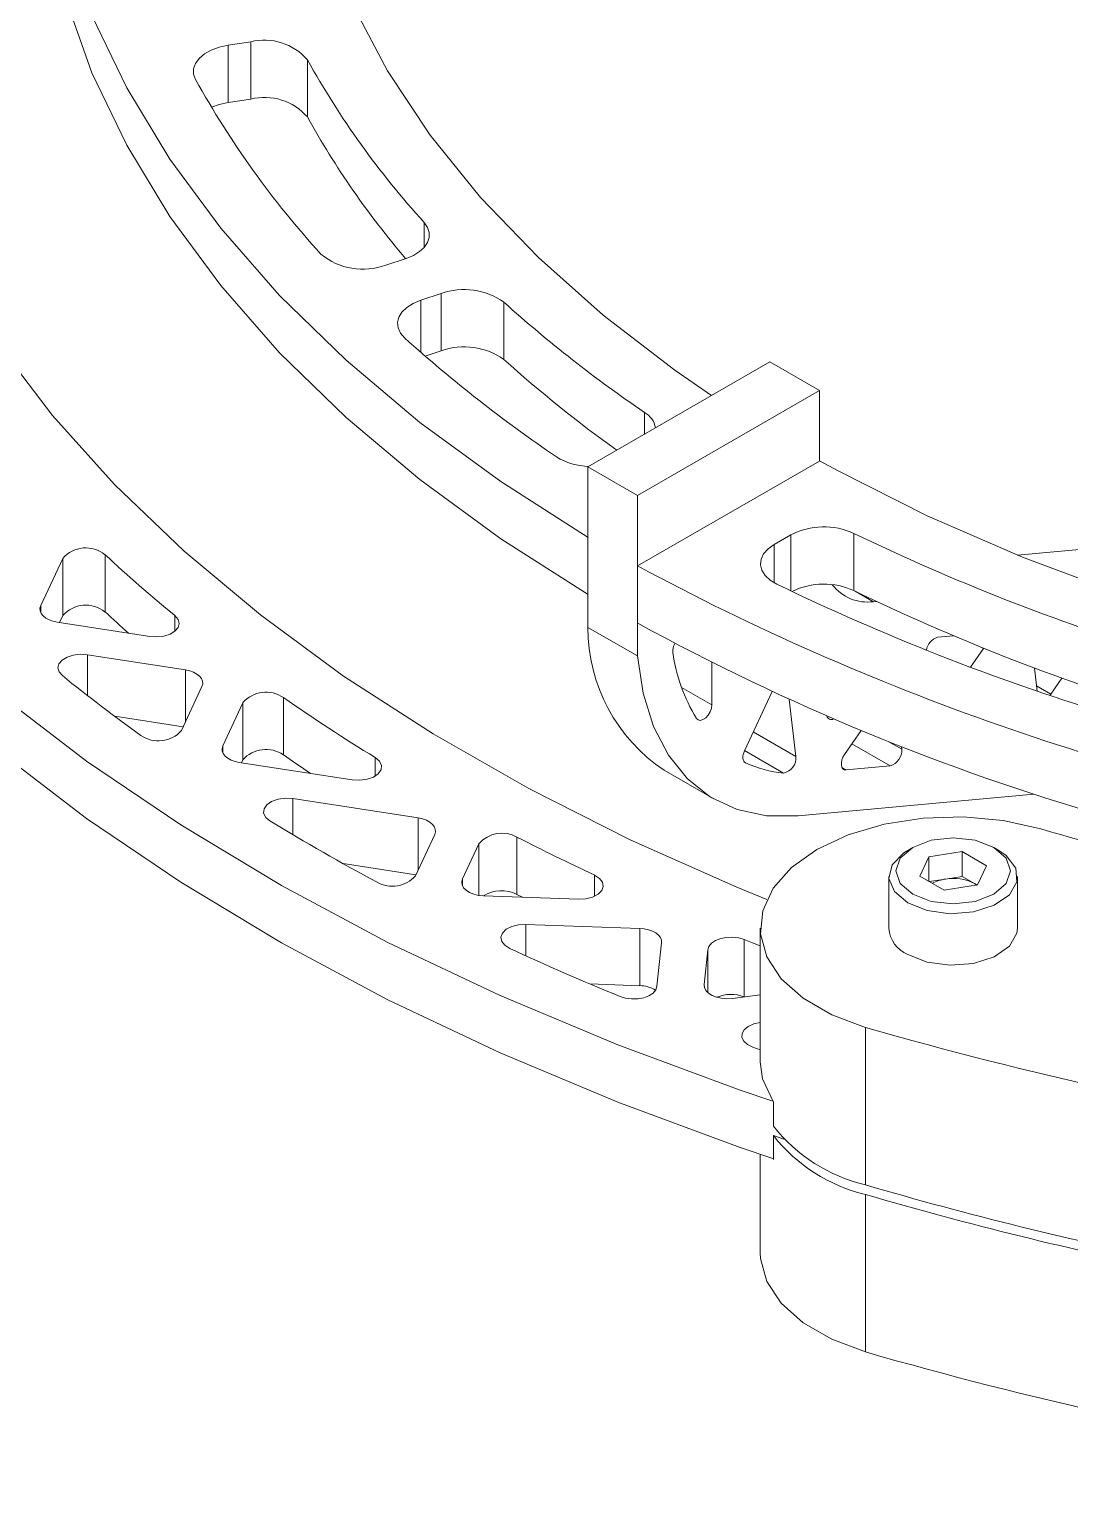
# Model space of a CAD drawing. Header units: millimetres. Extents: x 23 to 173, y 12 to 89.
# Drawn here: x 55.06 to 77.3, y 11.63 to 43.23 of the extents above; entities that cross this region are included whole.
import ezdxf

# ---------------------------------------------------------------- set-up
doc = ezdxf.new("R2010")
doc.units = ezdxf.units.MM

msp = doc.modelspace()

# ---------------------------------------------------------------- linework, layer by layer
at = {"color": 7, "linetype": 'Continuous', "lineweight": 15}
for p, q in [((59.788, 42.967), (59.304, 42.892)), ((59.304, 41.667), (59.304, 42.892)), ((59.788, 41.742), (59.788, 42.967)), ((61, 41.359), (61, 42.583)), ((59.788, 41.742), (59.304, 41.667)), ((63.111, 38.335), (62.677, 38.191)), ((63.861, 37.585), (63.427, 37.441)), ((63.861, 36.361), (63.861, 37.585)), ((65.203, 36.171), (65.203, 37.396)), ((63.861, 36.361), (63.518, 36.246)), ((66.998, 33.878), (70.887, 36.123)), ((71.948, 35.511), (70.887, 36.123)), ((68.058, 33.266), (71.948, 35.511)), ((71.948, 35.511), (71.948, 34.001)), ((66.998, 30.446), (66.998, 33.878)), ((68.058, 33.266), (66.998, 33.878)), ((71.948, 34.001), (70.003, 32.878)), ((68.058, 29.834), (68.058, 33.266)), ((76.188, 31.988), (89.272, 33.192)), ((70.003, 32.878), (68.063, 31.758)), ((71.336, 32.423), (70.982, 32.218)), ((72.689, 31.231), (72.689, 32.456)), ((55.767, 31.921), (55.298, 30.91)), ((55.767, 30.696), (55.767, 31.921)), ((56.674, 30.774), (56.674, 31.999)), ((68.063, 31.758), (68.063, 30.533)), ((73.104, 30.994), (73.17, 31)), ((55.767, 30.696), (55.699, 30.55)), ((55.651, 30.557), (57.629, 30.251)), ((68.058, 29.834), (66.998, 30.446)), ((74.476, 30.234), (74.815, 30.266)), ((56.296, 29.86), (58.391, 29.535)), ((75.456, 29.992), (75.181, 29.593)), ((75.461, 30), (75.456, 29.992)), ((69.652, 28.787), (69.652, 29.693)), ((76.608, 29.083), (76.551, 29.576)), ((58.745, 29.182), (58.309, 28.242)), ((77.137, 29.361), (76.901, 29.018)), ((59.619, 28.835), (59.191, 27.912)), ((59.619, 27.611), (59.619, 28.835)), ((60.487, 27.72), (60.487, 28.945)), ((70.94, 29.071), (70.348, 27.807)), ((71.446, 27.684), (71.303, 28.905)), ((76.88, 28.991), (76.901, 29.018)), ((56.879, 28.545), (58.344, 28.318)), ((72.841, 28.241), (72.487, 27.726)), ((73.71, 27.839), (73.704, 27.895)), ((59.544, 27.559), (61.958, 27.185)), ((59.619, 27.611), (59.592, 27.552)), ((68.629, 27.389), (69.69, 26.776)), ((73.466, 27.484), (72.525, 27.398)), ((76.537, 26.881), (71.498, 26.418)), ((60.692, 26.784), (63.369, 26.37)), ((63.722, 26.016), (63.312, 25.133)), ((65.482, 24.736), (65.482, 25.961)), ((64.666, 25.82), (64.317, 25.067)), ((73.944, 25.738), (73.838, 25.677)), ((74.288, 25.54), (75.002, 25.65)), ((75.525, 25.349), (75.002, 25.65)), ((75.002, 25.12), (75.002, 25.65)), ((75.783, 25.677), (75.677, 25.738)), ((61.765, 25.393), (63.321, 25.152)), ((74.097, 25.128), (74.288, 25.54)), ((74.288, 25.017), (74.288, 25.54)), ((75.333, 24.937), (75.525, 25.349)), ((73.436, 25.116), (73.436, 24.013)), ((74.097, 25.128), (74.62, 24.826)), ((74.3, 25.011), (74.645, 25.064)), ((74.645, 25.064), (75.002, 25.12)), ((75.263, 24.969), (75.002, 25.12)), ((75.317, 24.934), (75.263, 24.969)), ((75.322, 24.935), (75.263, 24.969)), ((76.186, 24.013), (76.186, 25.116)), ((64.77, 24.704), (66.798, 24.633)), ((65.482, 24.736), (65.6, 24.675)), ((75.333, 24.937), (74.62, 24.826)), ((65.67, 24.094), (68.106, 24.009)), ((68.106, 22.784), (68.106, 24.009)), ((68.575, 23.703), (68.476, 22.77)), ((70.341, 22.547), (70.341, 23.772)), ((70.686, 24.013), (70.686, 21.156)), ((69.56, 23.551), (69.483, 22.811)), ((67.041, 22.822), (68.106, 22.784)), ((70.088, 22.512), (70.686, 22.586)), ((70.684, 21.996), (70.686, 21.996)), ((72.938, 21.892), (72.938, 18.523)), ((70.528, 21.467), (70.684, 21.412)), ((70.967, 19.782), (70.967, 20.292)), ((70.967, 19.577), (71.191, 19.503)), ((70.967, 19.577), (70.967, 19.067)), ((70.686, 19.178), (70.686, 17.073)), ((72.938, 14.951), (72.938, 18.319))]:
    msp.add_line(p, q, dxfattribs=at)
at = {"color": 8, "linetype": 'Continuous', "lineweight": 15}
for p, q in [((63.498, 38.569), (63.498, 39.101)), ((63.427, 36.325), (63.427, 37.441)), ((68.211, 34.579), (68.211, 35.041)), ((71.336, 31.227), (71.336, 32.423)), ((70.982, 31.402), (70.982, 32.218)), ((73.104, 30.994), (72.717, 31.217)), ((55.298, 30.761), (55.298, 30.91)), ((58.168, 30.364), (58.168, 30.696)), ((75.456, 29.992), (75.403, 30.023)), ((56.296, 28.989), (56.296, 29.86)), ((58.391, 28.42), (58.391, 29.535)), ((69.652, 28.787), (69.003, 29.162)), ((76.901, 29.018), (76.595, 29.195)), ((71.446, 27.684), (70.536, 28.209)), ((59.191, 27.763), (59.191, 27.912)), ((71.181, 27.329), (70.349, 27.81)), ((73.466, 27.484), (72.646, 27.958)), ((73.71, 27.839), (73.42, 28.006)), ((62.452, 27.266), (62.452, 27.662)), ((70.372, 27.548), (70.359, 27.555)), ((72.525, 27.398), (72.431, 27.452)), ((60.692, 26.01), (60.692, 26.784)), ((63.369, 25.254), (63.369, 26.37)), ((64.666, 24.714), (64.666, 25.82)), ((64.317, 24.918), (64.317, 25.067)), ((67.143, 24.697), (67.143, 25.146)), ((65.67, 23.424), (65.67, 24.094)), ((69.56, 22.638), (69.56, 23.551)), ((69.483, 22.776), (69.483, 22.811)), ((70.684, 21.412), (70.684, 21.996))]:
    msp.add_line(p, q, dxfattribs=at)
at = {"color": 7, "linetype": 'Continuous', "lineweight": 15, "flags": 128}
for points in [[(55.227, 47.981), (55.255, 47.083), (55.451, 45.478), (55.831, 43.883), (56.393, 42.306), (57.136, 40.754), (58.055, 39.234), (59.147, 37.753), (60.407, 36.317), (61.829, 34.932), (63.407, 33.605), (65.134, 32.341), (67.003, 31.146)], [(61.97, 43.753), (62.715, 42.346), (63.628, 40.973), (64.705, 39.64), (65.94, 38.354), (67.328, 37.12), (68.861, 35.946), (69.644, 35.406)], [(56.393, 43.531), (57.136, 41.979), (58.055, 40.459), (59.147, 38.978), (60.407, 37.541), (61.829, 36.157), (63.407, 34.829), (65.134, 33.565), (67.003, 32.37)], [(58.609, 42.16), (58.568, 42.274), (58.568, 42.391), (58.607, 42.505), (58.686, 42.612), (58.8, 42.708), (58.945, 42.788), (59.116, 42.851), (59.304, 42.892)], [(58.95, 41.566), (59.116, 41.626), (59.304, 41.667)], [(52.553, 39.642), (53.383, 38.052), (54.384, 36.494), (55.551, 34.975), (56.878, 33.502), (58.362, 32.078), (59.997, 30.711), (61.775, 29.405), (63.691, 28.166), (65.737, 26.997), (67.904, 25.905), (70.186, 24.892), (70.826, 24.63)], [(63.498, 39.101), (63.569, 38.999), (63.606, 38.891), (63.606, 38.781), (63.571, 38.673), (63.5, 38.571), (63.397, 38.479), (63.266, 38.399), (63.111, 38.335)], [(46.516, 38.708), (47.408, 36.99), (48.475, 35.306), (49.713, 33.661), (51.117, 32.061), (52.683, 30.511), (54.405, 29.018), (56.276, 27.587), (58.292, 26.221), (60.443, 24.927), (62.723, 23.709), (65.125, 22.571), (67.638, 21.517), (70.255, 20.55), (70.952, 20.313)], [(46.516, 37.483), (47.408, 35.765), (48.475, 34.081), (49.713, 32.436), (51.117, 30.836), (52.683, 29.287), (54.405, 27.793), (56.276, 26.362), (58.292, 24.997), (60.443, 23.703), (62.723, 22.484), (65.125, 21.346), (67.638, 20.292), (70.255, 19.325), (70.952, 19.088)], [(63.084, 36.631), (62.993, 36.734), (62.941, 36.847), (62.928, 36.963), (62.956, 37.078), (63.023, 37.188), (63.127, 37.287), (63.264, 37.373), (63.427, 37.441)], [(71.948, 34.007), (72.334, 33.796), (74.256, 32.831), (76.291, 31.946), (78.428, 31.145), (80.656, 30.432), (82.965, 29.81), (85.343, 29.283), (87.78, 28.853), (90.262, 28.522), (92.778, 28.292), (95.316, 28.164), (97.864, 28.138), (100.408, 28.215), (102.936, 28.395), (105.437, 28.675), (105.949, 28.746)], [(71.042, 31.37), (70.899, 31.456), (70.79, 31.557), (70.719, 31.668), (70.69, 31.786), (70.702, 31.905), (70.757, 32.02), (70.852, 32.126), (70.982, 32.218)], [(55.298, 30.91), (55.282, 30.855), (55.285, 30.798), (55.307, 30.743), (55.348, 30.691), (55.405, 30.645), (55.476, 30.607), (55.559, 30.577), (55.651, 30.557)], [(57.629, 30.251), (57.781, 30.241), (57.93, 30.259), (58.063, 30.301), (58.168, 30.364), (58.236, 30.443), (58.259, 30.53), (58.235, 30.617), (58.168, 30.696)], [(55.76, 29.413), (55.691, 29.491), (55.666, 29.579), (55.688, 29.666), (55.755, 29.745), (55.86, 29.809), (55.994, 29.852), (56.144, 29.869), (56.296, 29.86)], [(71.498, 26.418), (70.818, 26.419), (70.189, 26.553), (69.624, 26.816), (69.132, 27.204), (68.723, 27.71), (68.405, 28.325), (68.182, 29.037), (68.058, 29.834)], [(58.745, 29.182), (58.761, 29.238), (58.758, 29.294), (58.735, 29.349), (58.695, 29.401), (58.638, 29.447), (58.566, 29.486), (58.483, 29.516), (58.391, 29.535)], [(69.319, 28.499), (69.354, 28.466), (69.403, 28.457), (69.46, 28.473), (69.518, 28.512), (69.571, 28.57), (69.614, 28.64), (69.642, 28.715), (69.652, 28.787)], [(59.544, 27.559), (59.453, 27.579), (59.369, 27.609), (59.298, 27.647), (59.241, 27.693), (59.2, 27.745), (59.178, 27.8), (59.175, 27.857), (59.191, 27.912)], [(62.452, 27.662), (62.542, 27.585), (62.585, 27.495), (62.576, 27.403), (62.517, 27.316), (62.413, 27.245), (62.275, 27.197), (62.118, 27.176), (61.958, 27.185)], [(70.372, 27.548), (70.35, 27.563), (70.332, 27.585), (70.321, 27.613), (70.314, 27.646), (70.314, 27.684), (70.32, 27.724), (70.331, 27.766), (70.348, 27.807)], [(72.525, 27.398), (72.486, 27.402), (72.453, 27.421), (72.43, 27.454), (72.419, 27.499), (72.419, 27.552), (72.431, 27.611), (72.454, 27.67), (72.487, 27.726)], [(60.199, 26.306), (60.109, 26.383), (60.065, 26.473), (60.073, 26.566), (60.133, 26.653), (60.236, 26.724), (60.374, 26.772), (60.531, 26.793), (60.692, 26.784)], [(63.722, 26.016), (63.738, 26.072), (63.735, 26.128), (63.713, 26.184), (63.672, 26.235), (63.615, 26.281), (63.544, 26.32), (63.46, 26.35), (63.369, 26.37)], [(76.684, 26.135), (75.878, 26.314), (75.027, 26.391), (74.166, 26.365), (73.333, 26.237), (72.564, 26.011), (71.894, 25.697), (71.351, 25.31), (70.96, 24.867), (70.737, 24.386), (70.691, 23.889), (70.826, 23.397), (71.135, 22.932), (71.605, 22.515), (72.215, 22.163), (72.938, 21.892)], [(73.945, 24.738), (74.342, 24.585), (74.811, 24.531), (75.28, 24.585), (75.677, 24.738), (75.943, 24.968), (76.036, 25.238), (75.943, 25.509), (75.677, 25.738), (75.28, 25.892), (74.811, 25.945), (74.342, 25.892), (73.945, 25.738), (73.679, 25.509), (73.586, 25.238), (73.679, 24.968), (73.945, 24.738)], [(73.838, 25.677), (73.753, 25.623), (73.507, 25.368), (73.437, 25.079), (73.553, 24.795), (73.839, 24.554)], [(73.839, 24.554), (74.255, 24.39), (74.747, 24.323), (75.248, 24.363), (75.689, 24.505), (76.012, 24.729), (76.173, 25.006), (76.149, 25.297), (75.945, 25.564), (75.783, 25.677)], [(64.317, 25.067), (64.3, 25.004), (64.308, 24.94), (64.34, 24.879), (64.394, 24.824), (64.468, 24.776), (64.559, 24.74), (64.661, 24.715), (64.77, 24.704)], [(67.143, 25.146), (67.248, 25.078), (67.312, 24.995), (67.328, 24.905), (67.294, 24.817), (67.215, 24.738), (67.098, 24.678), (66.954, 24.642), (66.798, 24.633)], [(65.327, 23.581), (65.221, 23.648), (65.157, 23.731), (65.14, 23.821), (65.173, 23.91), (65.252, 23.989), (65.369, 24.049), (65.513, 24.086), (65.67, 24.094)], [(68.575, 23.703), (68.571, 23.76), (68.548, 23.815), (68.507, 23.866), (68.45, 23.912), (68.378, 23.951), (68.294, 23.98), (68.203, 24), (68.106, 24.009)], [(70.341, 23.772), (70.224, 23.806), (70.095, 23.821), (69.964, 23.816), (69.839, 23.792), (69.73, 23.75), (69.643, 23.693), (69.585, 23.625), (69.56, 23.551)], [(70.341, 23.772), (70.518, 23.702), (70.686, 23.637)], [(73.839, 23.452), (74.255, 23.287), (74.747, 23.22), (75.248, 23.261), (75.689, 23.403), (76.012, 23.627), (76.173, 23.904), (76.186, 24.013)], [(67.688, 22.552), (67.805, 22.516), (67.934, 22.5), (68.067, 22.503), (68.193, 22.527), (68.304, 22.569), (68.392, 22.626), (68.451, 22.695), (68.476, 22.77)], [(69.483, 22.811), (69.489, 22.745), (69.521, 22.681), (69.578, 22.623), (69.656, 22.575), (69.751, 22.538), (69.859, 22.514), (69.973, 22.505), (70.088, 22.512)], [(70.684, 21.996), (70.545, 21.965), (70.428, 21.913), (70.343, 21.843), (70.297, 21.762), (70.294, 21.676), (70.334, 21.594), (70.414, 21.523), (70.528, 21.467)], [(70.686, 21.156), (70.735, 20.791), (70.967, 20.292)], [(72.938, 14.951), (72.215, 15.222), (71.605, 15.574), (71.135, 15.992), (70.826, 16.456), (70.691, 16.948), (70.686, 17.073)]]:
    msp.add_lwpolyline(points, dxfattribs=at)
at = {"color": 7, "linetype": 'Continuous', "lineweight": 15}
for centre, radius, start, end in [((60.08, 41.783), 1.219, 41.0172, 103.8845), ((77.296, 51.638), 18.643, 209.0596, 222.2606), ((75.985, 51.798), 19.869, 209.0159, 222.3043), ((60.08, 40.559), 1.219, 41.0172, 103.8845), ((77.094, 50.286), 18.404, 209.0175, 220.5062), ((62.187, 39.516), 1.413, 230.5824, 290.2909), ((64.351, 36.206), 1.464, 54.3949, 109.5671), ((84.037, 58.348), 28.172, 228.0468, 235.8218), ((83.177, 58.957), 30.037, 228.0146, 235.8825), ((64.351, 34.981), 1.464, 54.3949, 109.5671), ((83.79, 56.829), 27.788, 228.0204, 234.4005), ((67.97, 34.622), 0.483, 10.8505, 60.0679), ((67.042, 35.242), 1.354, 238.2578, 268.8261), ((72.046, 31.041), 1.553, 65.5592, 117.2014), ((92.752, 73.902), 46.047, 244.1698, 252.939), ((56.261, 31.489), 0.656, 50.9323, 138.8527), ((78.767, 55.814), 32.485, 227.1489, 230.645), ((93.501, 79.015), 53.668, 241.7065, 259.76), ((92.453, 75.511), 49.06, 244.1244, 252.962), ((72.045, 29.808), 1.562, 65.6446, 115.8358), ((72.983, 31.943), 0.957, 217.7063, 277.2943), ((92.752, 72.677), 46.047, 244.1698, 252.939), ((56.261, 30.264), 0.656, 50.9323, 138.8527), ((78.096, 53.846), 31.483, 227.1242, 228.3478), ((70.668, 30.441), 3.67, 179.9107, 236.2617), ((91.958, 74.249), 49.82, 241.3393, 253.8434), ((69.139, 29.942), 0.327, 150.3769, 185.5615), ((74.58, 29.903), 0.348, 107.3018, 170.8032), ((72.591, 30.468), 3.819, 188.3941, 211.0355), ((80.021, 59.529), 38.673, 231.1455, 234.2669), ((60.115, 28.4), 0.66, 55.7097, 138.6971), ((83.843, 62.566), 40.938, 235.213, 238.4976), ((72.205, 28.575), 0.1, 194.6861, 298.8871), ((57.813, 28.678), 0.66, 235.1261, 318.6984), ((60.115, 27.175), 0.66, 55.7097, 138.6971), ((73.366, 27.814), 0.345, 286.8526, 4.1118), ((83.05, 60.17), 39.523, 235.188, 236.21), ((71.422, 29.827), 2.509, 245.2643, 264.495), ((71.119, 27.652), 0.329, 280.9206, 5.532), ((85.371, 67.646), 48.4, 238.6628, 241.786), ((65.161, 25.388), 0.656, 60.7214, 138.8888), ((88.585, 70.95), 50.574, 242.8185, 244.9154), ((95.682, 91.078), 67.665, 253.69347, 259.65154), ((62.817, 25.566), 0.657, 240.0005, 318.8391), ((74.762, 24.234), 0.838, 98.0108, 118.2304), ((74.812, 24.096), 0.982, 62.6431, 99.7708), ((65.151, 24.074), 0.74, 63.4656, 121.5487), ((74.082, 24.052), 0.647, 183.392, 247.9284), ((89.791, 76.481), 58.283, 245.18123, 247.71358), ((68.098, 22.097), 0.688, 59.4736, 89.3723), ((70.06, 21.804), 0.794, 69.2859, 112.6738), ((96.694, 104.35), 85.812, 253.92827, 268.48565), ((73.757, 21.98), 3.553, 218.2382, 256.6717), ((73.757, 21.776), 3.553, 218.2382, 256.6717), ((95.083, 94.04), 78.696, 253.65674, 258.65671), ((95.083, 93.836), 78.696, 253.65674, 258.65671), ((96.694, 97.409), 85.812, 253.92827, 268.48565)]:
    msp.add_arc(centre, radius, start, end, dxfattribs=at)

doc.saveas('drawing.dxf')
